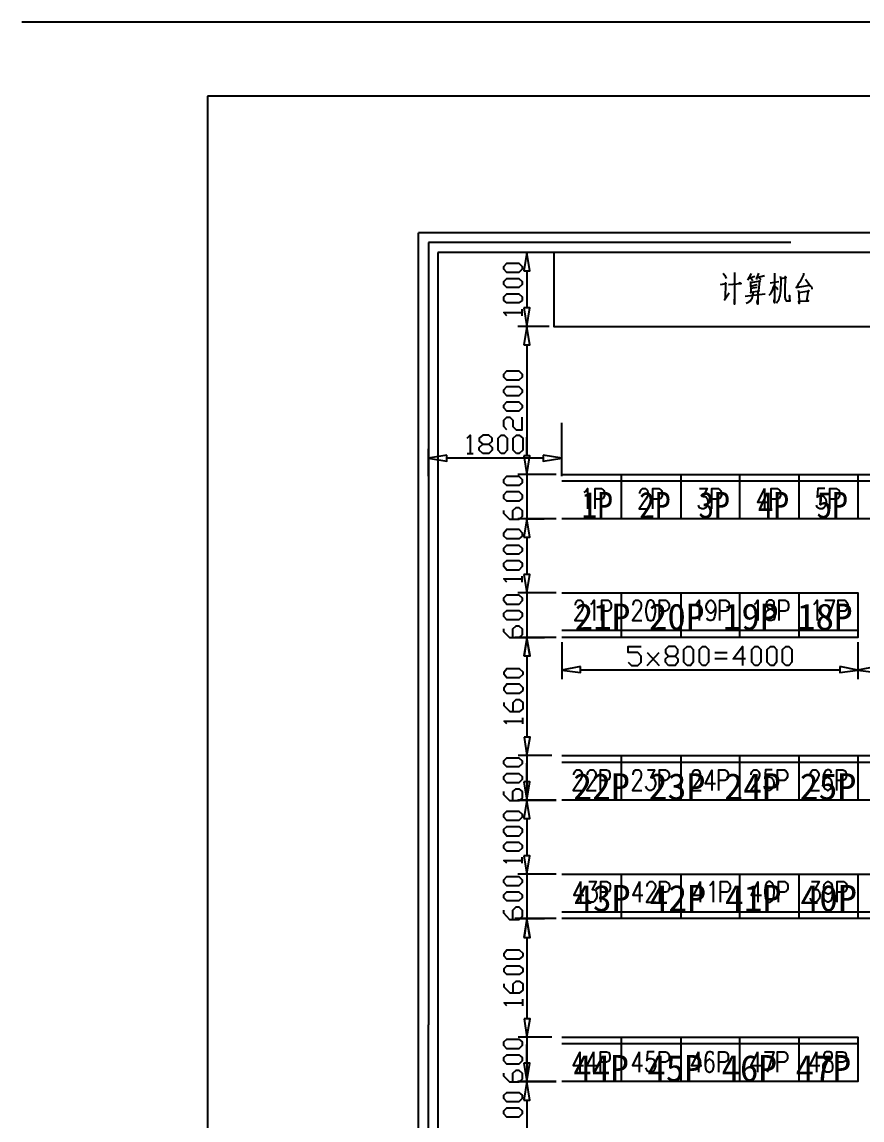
# Model space of a CAD drawing. Header units: metres. Extents: x 17 to 1264, y 17 to 859.
# Drawn here: x 16.8 to 337.7, y 439.6 to 858.8 of the extents above; entities that cross this region are included whole.
import ezdxf

# ---------------------------------------------------------------- set-up
doc = ezdxf.new("R2010")
doc.units = ezdxf.units.M
for name, color, linetype in [('LINES', 7, 'Continuous'), ('POLYLINES', 4, 'Continuous'), ('RECTS', 7, 'Continuous'), ('TEXTS', 3, 'Continuous')]:
    doc.layers.add(name, color=color, linetype=linetype)

msp = doc.modelspace()

# ---------------------------------------------------------------- linework, layer by layer
at = {"layer": 'LINES'}
for p, q in [((87.76, 830.45), (87.76, 45.22)), ((1179.14, 830.45), (87.76, 830.45)), ((168.33, 137.09), (168.33, 778.32)), ((526.31, 778.32), (168.33, 778.32)), ((172.07, 774.58), (172.07, 475.92)), ((310.46, 774.58), (172.07, 774.58)), ((175.67, 770.83), (175.67, 144.58)), ((518.83, 770.83), (175.67, 770.83)), ((220.6, 770.83), (208.51, 770.83)), ((209.66, 763.78), (209.66, 749.66)), ((298.15, 762.98), (297.21, 760.54)), ((295.27, 762.77), (293.97, 760.25)), ((294.62, 761.04), (296.78, 761.76)), ((295.19, 761.04), (295.91, 760.18)), ((297.64, 761.33), (300.38, 762.05)), ((298.22, 761.33), (299.08, 760.46)), ((302.54, 759.17), (305.85, 759.74)), ((295.19, 758.02), (297.64, 758.59)), ((297.64, 757.44), (295.19, 757.01)), ((207.93, 746.64), (207.93, 749.23)), ((218.15, 742.61), (206.2, 742.61)), ((216.43, 742.61), (206.2, 742.61)), ((209.66, 735.55), (209.66, 693.22)), ((223.05, 687.89), (223.05, 705.74)), ((209.66, 693.22), (209.66, 700.27)), ((172.07, 685.44), (172.07, 695.81)), ((215.85, 692.35), (179.13, 692.35)), ((186.91, 694.08), (189.21, 694.08)), ((223.05, 685.44), (223.05, 695.81)), ((220.89, 686.02), (206.2, 686.02)), ((216.43, 686.02), (206.2, 686.02)), ((209.66, 686.02), (209.66, 669.17)), ((471.74, 683.57), (223.05, 683.57)), ((300.38, 680.69), (300.38, 672.91)), ((220.89, 669.17), (206.2, 669.17)), ((216.43, 669.17), (206.2, 669.17)), ((210.09, 669.17), (216.28, 669.17)), ((209.66, 662.11), (209.66, 647.86)), ((207.93, 644.98), (207.93, 647.28)), ((216.43, 640.94), (206.2, 640.94)), ((220.89, 640.94), (206.2, 640.94)), ((209.66, 640.94), (209.66, 623.81)), ((336.09, 626.54), (223.05, 626.54)), ((219.88, 623.81), (205.05, 623.81)), ((219.16, 623.81), (206.35, 623.81)), ((208.94, 623.81), (215.27, 623.81)), ((210.09, 623.81), (216.28, 623.81)), ((223.05, 622.08), (223.05, 607.97)), ((336.09, 622.08), (336.09, 607.97)), ((209.66, 616.9), (209.66, 585.79)), ((255.59, 613.15), (260.2, 618.05)), ((255.59, 618.05), (260.2, 613.15)), ((281.51, 618.05), (286.12, 618.05)), ((336.09, 620.35), (336.09, 607.97)), ((286.12, 615.74), (281.51, 615.74)), ((329.18, 611.42), (230.11, 611.42)), ((208.07, 590.83), (208.07, 593.14)), ((219.16, 578.74), (206.35, 578.74)), ((209.66, 578.74), (209.66, 561.74)), ((209.66, 568.8), (209.66, 575.86)), ((471.74, 576.14), (223.05, 576.14)), ((280.36, 573.26), (280.36, 565.49)), ((216.43, 561.74), (206.2, 561.74)), ((210.09, 561.74), (216.28, 561.74)), ((209.66, 554.69), (209.66, 540.43)), ((207.93, 537.7), (207.93, 540)), ((216.43, 533.52), (206.2, 533.52)), ((220.89, 533.52), (206.2, 533.52)), ((209.66, 533.52), (209.66, 516.53)), ((230.11, 530.64), (230.11, 522.86)), ((252.71, 530.64), (252.71, 522.86)), ((275.9, 530.64), (275.9, 522.86)), ((297.93, 530.64), (297.93, 522.86)), ((219.88, 516.53), (205.05, 516.53)), ((219.16, 516.53), (206.35, 516.53)), ((208.94, 516.53), (215.27, 516.53)), ((210.09, 516.53), (216.28, 516.53)), ((336.09, 518.98), (223.05, 518.98)), ((449.13, 518.98), (336.09, 518.98)), ((209.66, 509.33), (209.66, 478.22)), ((208.07, 483.26), (208.07, 485.71)), ((172.07, 140.83), (172.07, 475.92)), ((219.16, 471.31), (206.35, 471.31)), ((209.66, 471.31), (209.66, 454.32)), ((209.66, 461.38), (209.66, 468.43)), ((336.09, 468.72), (223.05, 468.72)), ((229.96, 465.7), (229.96, 457.92)), ((235.15, 465.7), (235.15, 457.92)), ((252.57, 465.7), (252.57, 457.92)), ((275.18, 465.7), (275.18, 457.92)), ((297.79, 465.7), (297.79, 457.92)), ((320.25, 465.7), (320.25, 457.92)), ((216.43, 454.32), (206.2, 454.32)), ((210.09, 454.32), (216.28, 454.32)), ((209.66, 447.26), (209.66, 433.15))]:
    msp.add_line(p, q, dxfattribs=at)
at = {"layer": 'POLYLINES'}
for points in [[(208.51, 763.78), (210.81, 763.78), (209.66, 770.83), (208.51, 763.78)], [(208.51, 763.78), (210.81, 763.78), (209.66, 770.83), (208.51, 763.78)], [(220.03, 770.83), (220.03, 742.61), (375.26, 742.61), (375.26, 770.83)], [(207.93, 764.5), (206.63, 763.2), (202.03, 763.2), (200.87, 764.5), (200.87, 765.5), (202.03, 766.8), (206.63, 766.8), (207.93, 765.5), (207.93, 764.5)], [(289, 763.2), (289, 751.1), (289, 751.82), (289, 752.98)], [(207.93, 758.59), (206.63, 757.44), (202.03, 757.44), (200.87, 758.59), (200.87, 759.74), (202.03, 760.9), (206.63, 760.9), (207.93, 759.74), (207.93, 758.59)], [(283.67, 758.59), (285.83, 759.02), (285.55, 759.17), (285.4, 753.12), (285.11, 752.69), (286.99, 755.42)], [(284.68, 762.91), (285.26, 762.05), (285.55, 761.47), (285.83, 760.9)], [(286.7, 758.59), (291.45, 759.02), (291.16, 759.17), (290.59, 759.02)], [(295.05, 759.74), (295.19, 755.42), (295.19, 755.71), (298.36, 756.14), (298.22, 756.14), (298.65, 760.03), (298.79, 759.89), (298.65, 759.89), (295.19, 759.17)], [(304.27, 762.91), (304.27, 751.54), (304.12, 752.26), (304.27, 753.12)], [(306.43, 761.76), (306.71, 760.61), (306.71, 758.74), (306.57, 757.58), (306.57, 756.29), (306.43, 755.42), (306.28, 754.42), (305.99, 753.7), (305.85, 752.98), (305.56, 752.26), (305.13, 751.82), (304.99, 751.39)], [(306.71, 760.9), (308.73, 761.33), (308.3, 761.62), (308.15, 756.29), (308.15, 753.84), (308.3, 753.26), (308.3, 752.98), (308.59, 752.69), (308.73, 752.4), (310.17, 752.4), (310.03, 754.42), (310.03, 752.4), (309.74, 752.4)], [(315.35, 762.91), (315.35, 762.34), (314.63, 761.04), (313.91, 759.46), (313.34, 758.74), (312.76, 757.58), (312.47, 757.44), (314.63, 757.87), (317.66, 758.3)], [(316.07, 760.61), (317.95, 758.02), (318.38, 757.73), (318.52, 757.15), (318.52, 756.86)], [(207.93, 752.54), (206.63, 751.54), (202.03, 751.54), (200.87, 752.54), (200.87, 753.84), (202.03, 754.99), (206.63, 754.99), (207.93, 753.84), (207.93, 752.54)], [(300.67, 754.85), (300.52, 754.85), (293.03, 753.98)], [(295.91, 755.57), (295.91, 754.99), (295.77, 753.98), (295.63, 753.12), (295.05, 752.4), (294.47, 751.97), (293.9, 751.54), (293.47, 751.39)], [(297.93, 755.71), (297.93, 751.1), (297.64, 751.97), (297.93, 752.69)], [(304.27, 758.59), (303.69, 757.58), (303.4, 756.29), (302.83, 755.42), (302.54, 754.85), (302.11, 754.42)], [(304.27, 758.02), (305.27, 757.01), (305.56, 756.72)], [(313.34, 756.43), (313.48, 755.42), (313.63, 751.39), (313.48, 752.26), (317.23, 752.4), (316.65, 752.4), (317.23, 756.29), (317.37, 756), (313.48, 755.42)], [(202.03, 746.64), (200.87, 747.94), (207.93, 747.94)], [(208.51, 749.66), (209.66, 742.61), (210.81, 749.66), (208.51, 749.66)], [(208.51, 749.66), (209.66, 742.61), (210.81, 749.66), (208.51, 749.66)], [(208.51, 735.55), (210.81, 735.55), (209.66, 742.61), (208.51, 735.55)], [(208.51, 735.55), (210.81, 735.55), (209.66, 742.61), (208.51, 735.55)], [(207.93, 723.17), (206.63, 722.02), (202.03, 722.02), (200.87, 723.17), (200.87, 724.32), (202.03, 725.62), (206.63, 725.62), (207.93, 724.32), (207.93, 723.17)], [(207.93, 717.41), (206.63, 716.11), (202.03, 716.11), (200.87, 717.41), (200.87, 718.42), (202.03, 719.71), (206.63, 719.71), (207.93, 718.42), (207.93, 717.41)], [(207.93, 711.5), (206.63, 710.21), (202.03, 710.21), (200.87, 711.5), (200.87, 712.51), (202.03, 713.81), (206.63, 713.81), (207.93, 712.51), (207.93, 711.5)], [(202.03, 703.15), (200.87, 704.45), (200.87, 706.75), (202.03, 707.9), (203.18, 707.9), (204.33, 706.75), (204.33, 704.45), (205.63, 703.15), (207.93, 703.15), (207.93, 707.9)], [(186.91, 699.98), (188.06, 701.14), (188.06, 694.08)], [(192.81, 694.08), (191.51, 695.38), (191.51, 696.38), (192.81, 697.68), (195.11, 697.68), (196.41, 698.83), (196.41, 699.98), (195.11, 701.14), (192.81, 701.14), (191.51, 699.98), (191.51, 698.83), (192.81, 697.68)], [(199.87, 694.08), (198.71, 695.38), (198.71, 699.98), (199.87, 701.14), (201.02, 701.14), (202.17, 699.98), (202.17, 695.38), (201.02, 694.08), (199.87, 694.08)], [(205.77, 694.08), (204.47, 695.38), (204.47, 699.98), (205.77, 701.14), (206.78, 701.14), (208.07, 699.98), (208.07, 695.38), (206.78, 694.08), (205.77, 694.08)], [(195.11, 697.68), (196.41, 696.38), (196.41, 695.38), (195.11, 694.08), (192.81, 694.08)], [(179.13, 693.5), (172.07, 692.35), (179.13, 691.2), (179.13, 693.5)], [(179.13, 693.5), (172.07, 692.35), (179.13, 691.2), (179.13, 693.5)], [(208.51, 693.22), (209.66, 686.02), (210.81, 693.22), (208.51, 693.22)], [(208.51, 693.22), (209.66, 686.02), (210.81, 693.22), (208.51, 693.22)], [(208.51, 693.22), (209.66, 686.02), (210.81, 693.22), (208.51, 693.22)], [(208.51, 693.22), (209.66, 686.02), (210.81, 693.22), (208.51, 693.22)], [(215.85, 693.5), (215.85, 691.2), (223.05, 692.35), (215.85, 693.5)], [(215.85, 693.5), (215.85, 691.2), (223.05, 692.35), (215.85, 693.5)], [(207.93, 682.85), (206.63, 681.84), (202.03, 681.84), (200.87, 682.85), (200.87, 684.14), (202.03, 685.44), (206.63, 685.44), (207.93, 684.14), (207.93, 682.85)], [(207.93, 676.94), (206.63, 675.94), (202.03, 675.94), (200.87, 676.94), (200.87, 678.24), (202.03, 679.54), (206.63, 679.54), (207.93, 678.24), (207.93, 676.94)], [(231.55, 679.25), (232.12, 679.54), (232.84, 680.69), (232.84, 672.91)], [(235.72, 672.91), (235.72, 680.69), (238.03, 680.69), (238.75, 680.26), (239.03, 679.97), (239.32, 679.25), (239.32, 678.1), (239.03, 677.38), (238.75, 676.94), (238.03, 676.66), (235.72, 676.66)], [(252.86, 678.82), (252.86, 679.25), (253.15, 679.97), (253.29, 680.26), (253.87, 680.69), (254.87, 680.69), (255.45, 680.26), (255.74, 679.97), (255.88, 679.25), (255.88, 678.38), (255.74, 677.66), (255.16, 676.66), (252.57, 672.91), (256.17, 672.91)], [(257.75, 672.91), (257.75, 680.69), (260.06, 680.69), (260.78, 680.26), (261.07, 679.97), (261.35, 679.25), (261.35, 678.1), (261.07, 677.38), (260.78, 676.94), (260.06, 676.66), (257.75, 676.66)], [(275.61, 680.69), (278.49, 680.69), (276.91, 677.66), (277.77, 677.66), (278.2, 677.38), (278.49, 676.94), (278.78, 675.94), (278.78, 675.07), (278.49, 674.06), (278.06, 673.34), (277.19, 672.91), (276.47, 672.91), (275.61, 673.34), (275.47, 673.63), (275.18, 674.35)], [(280.36, 672.91), (280.36, 680.69), (282.67, 680.69), (283.39, 680.26), (283.67, 679.97), (283.96, 679.25), (283.96, 678.1), (283.67, 677.38), (283.39, 676.94), (282.67, 676.66), (280.36, 676.66)], [(300.38, 680.69), (297.79, 675.5), (301.67, 675.5)], [(302.97, 672.91), (302.97, 680.69), (305.27, 680.69), (305.99, 680.26), (306.28, 679.97), (306.57, 679.25), (306.57, 678.1), (306.28, 677.38), (305.99, 676.94), (305.27, 676.66), (302.97, 676.66)], [(323.42, 680.69), (320.83, 680.69), (320.54, 677.38), (320.83, 677.66), (321.55, 678.1), (322.41, 678.1), (323.13, 677.66), (323.71, 676.94), (323.99, 675.94), (323.99, 675.07), (323.71, 674.06), (323.13, 673.34), (322.41, 672.91), (321.55, 672.91), (320.83, 673.34), (320.54, 673.63), (320.25, 674.35)], [(325.43, 672.91), (325.43, 680.69), (327.74, 680.69), (328.6, 680.26), (328.89, 679.97), (329.03, 679.25), (329.03, 678.1), (328.89, 677.38), (328.6, 676.94), (327.74, 676.66), (325.43, 676.66)], [(204.33, 668.88), (204.33, 672.34), (205.63, 673.49), (206.63, 673.49), (207.93, 672.34), (207.93, 670.03), (206.63, 668.88), (203.18, 668.88), (200.87, 671.18), (200.87, 672.34)], [(208.51, 662.11), (210.81, 662.11), (209.66, 669.17), (208.51, 662.11)], [(208.51, 662.11), (210.81, 662.11), (209.66, 669.17), (208.51, 662.11)], [(208.51, 662.11), (210.81, 662.11), (209.66, 669.17), (208.51, 662.11)], [(208.51, 662.11), (210.81, 662.11), (209.66, 669.17), (208.51, 662.11)], [(207.93, 662.54), (206.63, 661.54), (202.03, 661.54), (200.87, 662.54), (200.87, 663.84), (202.03, 665.14), (206.63, 665.14), (207.93, 663.84), (207.93, 662.54)], [(207.93, 656.78), (206.63, 655.63), (202.03, 655.63), (200.87, 656.78), (200.87, 657.94), (202.03, 659.09), (206.63, 659.09), (207.93, 657.94), (207.93, 656.78)], [(207.93, 650.88), (206.63, 649.58), (202.03, 649.58), (200.87, 650.88), (200.87, 652.18), (202.03, 653.18), (206.63, 653.18), (207.93, 652.18), (207.93, 650.88)], [(202.03, 644.98), (200.87, 646.27), (207.93, 646.27)], [(208.51, 647.86), (209.66, 640.94), (210.81, 647.86), (208.51, 647.86)], [(208.51, 647.86), (209.66, 640.94), (210.81, 647.86), (208.51, 647.86)], [(208.51, 647.86), (209.66, 640.94), (210.81, 647.86), (208.51, 647.86)], [(208.51, 647.86), (209.66, 640.94), (210.81, 647.86), (208.51, 647.86)], [(207.93, 637.78), (206.63, 636.48), (202.03, 636.48), (200.87, 637.78), (200.87, 638.93), (202.03, 640.08), (206.63, 640.08), (207.93, 638.93), (207.93, 637.78)], [(228.23, 636.19), (228.23, 636.48), (228.38, 637.2), (228.67, 637.63), (229.24, 638.06), (230.25, 638.06), (230.83, 637.63), (230.97, 637.2), (231.26, 636.48), (231.26, 635.76), (230.97, 635.04), (230.54, 633.89), (227.95, 630.29), (231.55, 630.29)], [(234.14, 636.48), (234.71, 636.91), (235.43, 638.06), (235.43, 630.29)], [(238.31, 630.29), (238.31, 638.06), (240.62, 638.06), (241.34, 637.63), (241.63, 637.2), (241.91, 636.48), (241.91, 635.47), (241.63, 634.61), (241.34, 634.32), (240.62, 633.89), (238.31, 633.89)], [(250.27, 636.19), (250.27, 636.48), (250.55, 637.2), (250.7, 637.63), (251.27, 638.06), (252.28, 638.06), (252.86, 637.63), (253.15, 637.2), (253.29, 636.48), (253.29, 635.76), (253.15, 635.04), (252.57, 633.89), (249.98, 630.29), (253.58, 630.29)], [(256.75, 638.06), (255.88, 637.63), (255.45, 636.48), (255.16, 634.61), (255.16, 633.6), (255.45, 631.73), (255.88, 630.58), (256.75, 630.29), (257.18, 630.29), (258.04, 630.58), (258.47, 631.73), (258.76, 633.6), (258.76, 634.61), (258.47, 636.48), (258.04, 637.63), (257.18, 638.06), (256.75, 638.06)], [(260.35, 630.29), (260.35, 638.06), (262.65, 638.06), (263.37, 637.63), (263.66, 637.2), (263.95, 636.48), (263.95, 635.47), (263.66, 634.61), (263.37, 634.32), (262.65, 633.89), (260.35, 633.89)], [(274.17, 636.48), (274.6, 636.91), (275.47, 638.06), (275.47, 630.29)], [(281.66, 635.47), (281.37, 634.32), (280.79, 633.6), (280.07, 633.17), (279.79, 633.17), (279.07, 633.6), (278.49, 634.32), (278.2, 635.47), (278.2, 635.76), (278.49, 636.91), (279.07, 637.63), (279.79, 638.06), (280.07, 638.06), (280.79, 637.63), (281.37, 636.91), (281.66, 635.47), (281.66, 633.6), (281.37, 631.73), (280.79, 630.58), (280.07, 630.29), (279.5, 630.29), (278.78, 630.58), (278.49, 631.3)], [(283.39, 630.29), (283.39, 638.06), (285.69, 638.06), (286.55, 637.63), (286.84, 637.2), (286.99, 636.48), (286.99, 635.47), (286.84, 634.61), (286.55, 634.32), (285.69, 633.89), (283.39, 633.89)], [(296.63, 636.48), (297.21, 636.91), (297.93, 638.06), (297.93, 630.29)], [(302.11, 638.06), (301.39, 637.63), (301.1, 636.91), (301.1, 636.19), (301.39, 635.47), (301.82, 635.04), (302.97, 634.61), (303.69, 634.32), (304.12, 633.6), (304.41, 632.88), (304.41, 631.73), (304.12, 631.01), (303.98, 630.58), (303.11, 630.29), (302.11, 630.29), (301.39, 630.58), (301.1, 631.01), (300.81, 631.73), (300.81, 632.88), (301.1, 633.6), (301.67, 634.32), (302.39, 634.61), (303.4, 635.04), (303.98, 635.47), (304.12, 636.19), (304.12, 636.91), (303.98, 637.63), (303.11, 638.06), (302.11, 638.06)], [(305.99, 630.29), (305.99, 638.06), (308.3, 638.06), (309.16, 637.63), (309.31, 637.2), (309.59, 636.48), (309.59, 635.47), (309.31, 634.61), (309.16, 634.32), (308.3, 633.89), (305.99, 633.89)], [(319.24, 636.48), (319.82, 636.91), (320.54, 638.06), (320.54, 630.29)], [(323.42, 638.06), (327.02, 638.06), (324.43, 630.29)], [(328.6, 630.29), (328.6, 638.06), (330.91, 638.06), (331.63, 637.63), (331.91, 637.2), (332.2, 636.48), (332.2, 635.47), (331.91, 634.61), (331.63, 634.32), (330.91, 633.89), (328.6, 633.89)], [(207.93, 631.87), (206.63, 630.58), (202.03, 630.58), (200.87, 631.87), (200.87, 633.17), (202.03, 634.18), (206.63, 634.18), (207.93, 633.17), (207.93, 631.87)], [(204.33, 623.66), (204.33, 627.12), (205.63, 628.27), (206.63, 628.27), (207.93, 627.12), (207.93, 624.82), (206.63, 623.66), (203.18, 623.66), (200.87, 625.97), (200.87, 627.12)], [(220.89, 623.81), (206.2, 623.81), (216.43, 623.81)], [(208.51, 616.9), (210.81, 616.9), (209.66, 623.81), (208.51, 616.9)], [(208.51, 616.9), (210.81, 616.9), (209.66, 623.81), (208.51, 616.9)], [(208.65, 616.9), (210.95, 616.9), (209.66, 623.81), (208.65, 616.9)], [(208.65, 616.9), (210.95, 616.9), (209.66, 623.81), (208.65, 616.9)], [(248.39, 614.45), (249.69, 613.15), (251.99, 613.15), (253.29, 614.45), (253.29, 616.75), (251.99, 618.05), (248.39, 618.05), (248.39, 620.35), (253.29, 620.35)], [(263.8, 613.15), (262.65, 614.45), (262.65, 615.74), (263.8, 616.75), (266.25, 616.75), (267.26, 618.05), (267.26, 619.2), (266.25, 620.35), (263.8, 620.35), (262.65, 619.2), (262.65, 618.05), (263.8, 616.75)], [(266.25, 616.75), (267.26, 615.74), (267.26, 614.45), (266.25, 613.15), (263.8, 613.15)], [(270.86, 613.15), (269.56, 614.45), (269.56, 619.2), (270.86, 620.35), (272.15, 620.35), (273.16, 619.2), (273.16, 614.45), (272.15, 613.15), (270.86, 613.15)], [(276.76, 613.15), (275.61, 614.45), (275.61, 619.2), (276.76, 620.35), (277.91, 620.35), (279.07, 619.2), (279.07, 614.45), (277.91, 613.15), (276.76, 613.15)], [(293.18, 615.74), (288.43, 615.74), (292.03, 620.35), (292.03, 613.15)], [(296.78, 613.15), (295.63, 614.45), (295.63, 619.2), (296.78, 620.35), (297.93, 620.35), (299.08, 619.2), (299.08, 614.45), (297.93, 613.15), (296.78, 613.15)], [(302.68, 613.15), (301.39, 614.45), (301.39, 619.2), (302.68, 620.35), (303.98, 620.35), (304.99, 619.2), (304.99, 614.45), (303.98, 613.15), (302.68, 613.15)], [(308.59, 613.15), (307.29, 614.45), (307.29, 619.2), (308.59, 620.35), (309.74, 620.35), (310.89, 619.2), (310.89, 614.45), (309.74, 613.15), (308.59, 613.15)], [(230.11, 612.72), (223.05, 611.42), (230.11, 610.42), (230.11, 612.72)], [(230.11, 612.72), (223.05, 611.42), (230.11, 610.42), (230.11, 612.72)], [(329.18, 612.72), (329.18, 610.42), (336.09, 611.42), (329.18, 612.72)], [(329.18, 612.72), (329.18, 610.42), (336.09, 611.42), (329.18, 612.72)], [(343.15, 612.72), (336.09, 611.42), (343.15, 610.42), (343.15, 612.72)], [(343.15, 612.72), (336.09, 611.42), (343.15, 610.42), (343.15, 612.72)], [(208.07, 609.7), (206.78, 608.4), (202.03, 608.4), (201.02, 609.7), (201.02, 610.7), (202.03, 612), (206.78, 612), (208.07, 610.7), (208.07, 609.7)], [(208.07, 603.65), (206.78, 602.5), (202.03, 602.5), (201.02, 603.65), (201.02, 604.8), (202.03, 606.1), (206.78, 606.1), (208.07, 604.8), (208.07, 603.65)], [(204.47, 595.44), (204.47, 599.04), (205.63, 600.19), (206.78, 600.19), (208.07, 599.04), (208.07, 596.59), (206.78, 595.44), (203.32, 595.44), (201.02, 597.74), (201.02, 599.04)], [(202.03, 590.83), (201.02, 591.84), (208.07, 591.84)], [(208.65, 585.79), (209.66, 578.74), (210.95, 585.79), (208.65, 585.79)], [(208.65, 585.79), (209.66, 578.74), (210.95, 585.79), (208.65, 585.79)], [(207.93, 575.57), (206.63, 574.42), (202.03, 574.42), (200.87, 575.57), (200.87, 576.72), (202.03, 577.87), (206.63, 577.87), (207.93, 576.72), (207.93, 575.57)], [(207.93, 569.66), (206.63, 568.37), (202.03, 568.37), (200.87, 569.66), (200.87, 570.82), (202.03, 571.97), (206.63, 571.97), (207.93, 570.82), (207.93, 569.66)], [(227.66, 571.39), (227.66, 571.82), (227.95, 572.54), (228.23, 572.98), (228.67, 573.26), (229.67, 573.26), (230.25, 572.98), (230.54, 572.54), (230.83, 571.82), (230.83, 571.1), (230.54, 570.38), (229.96, 569.23), (227.37, 565.49), (230.97, 565.49)], [(232.84, 571.39), (232.84, 571.82), (233.13, 572.54), (233.42, 572.98), (233.85, 573.26), (234.86, 573.26), (235.43, 572.98), (235.72, 572.54), (236.01, 571.82), (236.01, 571.1), (235.72, 570.38), (235.15, 569.23), (232.55, 565.49), (236.15, 565.49)], [(237.74, 565.49), (237.74, 573.26), (240.04, 573.26), (240.91, 572.98), (241.05, 572.54), (241.34, 571.82), (241.34, 570.67), (241.05, 569.95), (240.91, 569.66), (240.04, 569.23), (237.74, 569.23)], [(250.27, 571.39), (250.27, 571.82), (250.55, 572.54), (250.7, 572.98), (251.27, 573.26), (252.28, 573.26), (252.86, 572.98), (253.15, 572.54), (253.29, 571.82), (253.29, 571.1), (253.15, 570.38), (252.57, 569.23), (249.98, 565.49), (253.58, 565.49)], [(255.74, 573.26), (258.47, 573.26), (257.03, 570.38), (257.75, 570.38), (258.33, 569.95), (258.47, 569.66), (258.76, 568.51), (258.76, 567.79), (258.47, 566.64), (258.04, 565.92), (257.18, 565.49), (256.46, 565.49), (255.74, 565.92), (255.45, 566.21), (255.16, 567.07)], [(260.35, 565.49), (260.35, 573.26), (262.65, 573.26), (263.37, 572.98), (263.66, 572.54), (263.95, 571.82), (263.95, 570.67), (263.66, 569.95), (263.37, 569.66), (262.65, 569.23), (260.35, 569.23)], [(272.87, 571.39), (272.87, 571.82), (273.02, 572.54), (273.31, 572.98), (273.88, 573.26), (274.89, 573.26), (275.47, 572.98), (275.61, 572.54), (275.9, 571.82), (275.9, 571.1), (275.61, 570.38), (275.18, 569.23), (272.59, 565.49), (276.19, 565.49)], [(280.36, 573.26), (277.77, 568.08), (281.66, 568.08)], [(282.95, 565.49), (282.95, 573.26), (285.26, 573.26), (285.98, 572.98), (286.27, 572.54), (286.55, 571.82), (286.55, 570.67), (286.27, 569.95), (285.98, 569.66), (285.26, 569.23), (282.95, 569.23)], [(295.34, 571.39), (295.34, 571.82), (295.63, 572.54), (295.91, 572.98), (296.49, 573.26), (297.5, 573.26), (297.93, 572.98), (298.22, 572.54), (298.51, 571.82), (298.51, 571.1), (298.22, 570.38), (297.79, 569.23), (295.19, 565.49), (298.79, 565.49)], [(303.4, 573.26), (300.81, 573.26), (300.52, 569.95), (300.81, 570.38), (301.67, 570.67), (302.39, 570.67), (303.11, 570.38), (303.69, 569.66), (303.98, 568.51), (303.98, 567.79), (303.69, 566.64), (303.11, 565.92), (302.39, 565.49), (301.67, 565.49), (300.81, 565.92), (300.52, 566.21), (300.38, 567.07)], [(305.42, 565.49), (305.42, 573.26), (307.87, 573.26), (308.59, 572.98), (308.87, 572.54), (309.16, 571.82), (309.16, 570.67), (308.87, 569.95), (308.59, 569.66), (307.87, 569.23), (305.42, 569.23)], [(317.95, 571.39), (317.95, 571.82), (318.23, 572.54), (318.52, 572.98), (318.95, 573.26), (320.11, 573.26), (320.54, 572.98), (320.83, 572.54), (321.11, 571.82), (321.11, 571.1), (320.83, 570.38), (320.25, 569.23), (317.66, 565.49), (321.4, 565.49)], [(326.01, 572.11), (325.72, 572.98), (325, 573.26), (324.43, 573.26), (323.71, 572.98), (323.13, 571.82), (322.84, 569.95), (322.84, 568.08), (323.13, 566.64), (323.71, 565.92), (324.43, 565.49), (324.71, 565.49), (325.43, 565.92), (326.01, 566.64), (326.3, 567.79), (326.3, 568.08), (326.01, 569.23), (325.43, 569.95), (324.71, 570.38), (324.43, 570.38), (323.71, 569.95), (323.13, 569.23), (322.84, 568.08)], [(328.03, 565.49), (328.03, 573.26), (330.33, 573.26), (331.19, 572.98), (331.48, 572.54), (331.63, 571.82), (331.63, 570.67), (331.48, 569.95), (331.19, 569.66), (330.33, 569.23), (328.03, 569.23)], [(204.33, 561.46), (204.33, 565.06), (205.63, 566.06), (206.63, 566.06), (207.93, 565.06), (207.93, 562.46), (206.63, 561.46), (203.18, 561.46), (200.87, 563.76), (200.87, 565.06)], [(208.51, 568.8), (209.66, 561.74), (210.81, 568.8), (208.51, 568.8)], [(208.51, 568.8), (209.66, 561.74), (210.81, 568.8), (208.51, 568.8)], [(220.89, 561.74), (206.2, 561.74), (220.89, 561.74)], [(208.51, 554.69), (210.81, 554.69), (209.66, 561.74), (208.51, 554.69)], [(208.51, 554.69), (210.81, 554.69), (209.66, 561.74), (208.51, 554.69)], [(208.51, 554.69), (210.81, 554.69), (209.66, 561.74), (208.51, 554.69)], [(208.51, 554.69), (210.81, 554.69), (209.66, 561.74), (208.51, 554.69)], [(207.93, 555.26), (206.63, 553.97), (202.03, 553.97), (200.87, 555.26), (200.87, 556.42), (202.03, 557.57), (206.63, 557.57), (207.93, 556.42), (207.93, 555.26)], [(207.93, 549.36), (206.63, 548.06), (202.03, 548.06), (200.87, 549.36), (200.87, 550.66), (202.03, 551.66), (206.63, 551.66), (207.93, 550.66), (207.93, 549.36)], [(207.93, 543.46), (206.63, 542.3), (202.03, 542.3), (200.87, 543.46), (200.87, 544.61), (202.03, 545.76), (206.63, 545.76), (207.93, 544.61), (207.93, 543.46)], [(202.03, 537.7), (200.87, 538.7), (207.93, 538.7)], [(208.51, 540.43), (209.66, 533.52), (210.81, 540.43), (208.51, 540.43)], [(208.51, 540.43), (209.66, 533.52), (210.81, 540.43), (208.51, 540.43)], [(208.51, 540.43), (209.66, 533.52), (210.81, 540.43), (208.51, 540.43)], [(208.51, 540.43), (209.66, 533.52), (210.81, 540.43), (208.51, 540.43)], [(207.93, 530.35), (206.63, 529.06), (202.03, 529.06), (200.87, 530.35), (200.87, 531.36), (202.03, 532.66), (206.63, 532.66), (207.93, 531.36), (207.93, 530.35)], [(230.11, 530.64), (227.66, 525.46), (231.4, 525.46)], [(233.27, 530.64), (236.15, 530.64), (234.57, 527.62), (235.29, 527.62), (235.87, 527.33), (236.15, 526.9), (236.44, 525.89), (236.44, 525.02), (236.15, 524.02), (235.58, 523.3), (234.86, 522.86), (233.99, 522.86), (233.27, 523.3), (232.99, 523.58), (232.7, 524.3)], [(237.88, 522.86), (237.88, 530.64), (240.19, 530.64), (241.05, 530.21), (241.34, 529.92), (241.48, 529.2), (241.48, 528.05), (241.34, 527.33), (241.05, 526.9), (240.19, 526.61), (237.88, 526.61)], [(252.71, 530.64), (250.12, 525.46), (254.01, 525.46)], [(255.59, 528.77), (255.59, 529.2), (255.88, 529.92), (256.17, 530.21), (256.6, 530.64), (257.61, 530.64), (258.19, 530.21), (258.47, 529.92), (258.76, 529.2), (258.76, 528.34), (258.47, 527.62), (257.9, 526.61), (255.31, 522.86), (258.91, 522.86)], [(260.49, 522.86), (260.49, 530.64), (262.79, 530.64), (263.66, 530.21), (263.8, 529.92), (264.09, 529.2), (264.09, 528.05), (263.8, 527.33), (263.66, 526.9), (262.79, 526.61), (260.49, 526.61)], [(275.9, 530.64), (273.31, 525.46), (277.19, 525.46)], [(279.5, 529.2), (279.93, 529.49), (280.79, 530.64), (280.79, 522.86)], [(283.67, 522.86), (283.67, 530.64), (285.98, 530.64), (286.7, 530.21), (286.99, 529.92), (287.27, 529.2), (287.27, 528.05), (286.99, 527.33), (286.7, 526.9), (285.98, 526.61), (283.67, 526.61)], [(297.93, 530.64), (295.34, 525.46), (299.23, 525.46)], [(302.11, 530.64), (301.24, 530.21), (300.81, 529.2), (300.52, 527.33), (300.52, 526.18), (300.81, 524.3), (301.24, 523.3), (302.11, 522.86), (302.54, 522.86), (303.4, 523.3), (303.83, 524.3), (304.12, 526.18), (304.12, 527.33), (303.83, 529.2), (303.4, 530.21), (302.54, 530.64), (302.11, 530.64)], [(305.71, 522.86), (305.71, 530.64), (308.01, 530.64), (308.73, 530.21), (309.02, 529.92), (309.31, 529.2), (309.31, 528.05), (309.02, 527.33), (308.73, 526.9), (308.01, 526.61), (305.71, 526.61)], [(318.38, 530.64), (321.26, 530.64), (319.67, 527.62), (320.54, 527.62), (320.97, 527.33), (321.26, 526.9), (321.55, 525.89), (321.55, 525.02), (321.26, 524.02), (320.68, 523.3), (319.96, 522.86), (319.24, 522.86), (318.38, 523.3), (318.09, 523.58), (317.95, 524.3)], [(326.44, 528.05), (326.15, 526.9), (325.72, 526.18), (324.86, 525.89), (324.57, 525.89), (323.85, 526.18), (323.27, 526.9), (323.13, 528.05), (323.13, 528.34), (323.27, 529.49), (323.85, 530.21), (324.57, 530.64), (324.86, 530.64), (325.72, 530.21), (326.15, 529.49), (326.44, 528.05), (326.44, 526.18), (326.15, 524.3), (325.72, 523.3), (324.86, 522.86), (324.43, 522.86), (323.56, 523.3), (323.27, 524.02)], [(328.17, 522.86), (328.17, 530.64), (330.62, 530.64), (331.34, 530.21), (331.63, 529.92), (331.91, 529.2), (331.91, 528.05), (331.63, 527.33), (331.34, 526.9), (330.62, 526.61), (328.17, 526.61)], [(207.93, 524.45), (206.63, 523.3), (202.03, 523.3), (200.87, 524.45), (200.87, 525.6), (202.03, 526.75), (206.63, 526.75), (207.93, 525.6), (207.93, 524.45)], [(204.33, 516.1), (204.33, 519.7), (205.63, 520.99), (206.63, 520.99), (207.93, 519.7), (207.93, 517.39), (206.63, 516.1), (203.18, 516.1), (200.87, 518.54), (200.87, 519.7)], [(220.89, 516.53), (206.2, 516.53), (216.43, 516.53)], [(208.51, 509.33), (210.81, 509.33), (209.66, 516.53), (208.51, 509.33)], [(208.51, 509.33), (210.81, 509.33), (209.66, 516.53), (208.51, 509.33)], [(208.65, 509.33), (210.95, 509.33), (209.66, 516.53), (208.65, 509.33)], [(208.65, 509.33), (210.95, 509.33), (209.66, 516.53), (208.65, 509.33)], [(208.07, 502.13), (206.78, 500.98), (202.03, 500.98), (201.02, 502.13), (201.02, 503.28), (202.03, 504.58), (206.78, 504.58), (208.07, 503.28), (208.07, 502.13)], [(208.07, 496.22), (206.78, 495.22), (202.03, 495.22), (201.02, 496.22), (201.02, 497.52), (202.03, 498.53), (206.78, 498.53), (208.07, 497.52), (208.07, 496.22)], [(204.47, 488.02), (204.47, 491.62), (205.63, 492.62), (206.78, 492.62), (208.07, 491.62), (208.07, 489.17), (206.78, 488.02), (203.32, 488.02), (201.02, 490.32), (201.02, 491.62)], [(202.03, 483.26), (201.02, 484.42), (208.07, 484.42)], [(208.65, 478.22), (209.66, 471.31), (210.95, 478.22), (208.65, 478.22)], [(208.65, 478.22), (209.66, 471.31), (210.95, 478.22), (208.65, 478.22)], [(207.93, 468.14), (206.63, 466.85), (202.03, 466.85), (200.87, 468.14), (200.87, 469.44), (202.03, 470.45), (206.63, 470.45), (207.93, 469.44), (207.93, 468.14)], [(229.96, 465.7), (227.37, 460.51), (231.26, 460.51)], [(235.15, 465.7), (232.55, 460.51), (236.44, 460.51)], [(237.74, 457.92), (237.74, 465.7), (240.04, 465.7), (240.91, 465.41), (241.05, 464.98), (241.34, 464.26), (241.34, 463.1), (241.05, 462.38), (240.91, 462.1), (240.04, 461.66), (237.74, 461.66)], [(252.57, 465.7), (249.98, 460.51), (253.87, 460.51)], [(258.33, 465.7), (255.74, 465.7), (255.45, 462.38), (255.74, 462.82), (256.46, 463.1), (257.18, 463.1), (258.04, 462.82), (258.47, 462.1), (258.76, 460.94), (258.76, 460.22), (258.47, 459.07), (258.04, 458.35), (257.18, 457.92), (256.46, 457.92), (255.74, 458.35), (255.45, 458.78), (255.16, 459.5)], [(260.35, 457.92), (260.35, 465.7), (262.65, 465.7), (263.37, 465.41), (263.66, 464.98), (263.95, 464.26), (263.95, 463.1), (263.66, 462.38), (263.37, 462.1), (262.65, 461.66), (260.35, 461.66)], [(275.18, 465.7), (272.59, 460.51), (276.47, 460.51)], [(280.79, 464.69), (280.65, 465.41), (279.79, 465.7), (279.35, 465.7), (278.49, 465.41), (278.06, 464.26), (277.77, 462.38), (277.77, 460.51), (278.06, 459.07), (278.49, 458.35), (279.35, 457.92), (279.5, 457.92), (280.36, 458.35), (280.79, 459.07), (281.08, 460.22), (281.08, 460.51), (280.79, 461.66), (280.36, 462.38), (279.5, 462.82), (279.35, 462.82), (278.49, 462.38), (278.06, 461.66), (277.77, 460.51)], [(282.95, 457.92), (282.95, 465.7), (285.26, 465.7), (285.98, 465.41), (286.27, 464.98), (286.55, 464.26), (286.55, 463.1), (286.27, 462.38), (285.98, 462.1), (285.26, 461.66), (282.95, 461.66)], [(297.79, 465.7), (295.19, 460.51), (299.08, 460.51)], [(300.38, 465.7), (303.98, 465.7), (301.39, 457.92)], [(305.42, 457.92), (305.42, 465.7), (307.87, 465.7), (308.59, 465.41), (308.87, 464.98), (309.16, 464.26), (309.16, 463.1), (308.87, 462.38), (308.59, 462.1), (307.87, 461.66), (305.42, 461.66)], [(320.25, 465.7), (317.66, 460.51), (321.55, 460.51)], [(324.14, 465.7), (323.42, 465.41), (323.13, 464.69), (323.13, 463.82), (323.42, 463.1), (323.99, 462.82), (325, 462.38), (325.72, 462.1), (326.3, 461.23), (326.44, 460.51), (326.44, 459.5), (326.3, 458.78), (326.01, 458.35), (325.29, 457.92), (324.14, 457.92), (323.42, 458.35), (323.13, 458.78), (322.84, 459.5), (322.84, 460.51), (323.13, 461.23), (323.71, 462.1), (324.43, 462.38), (325.43, 462.82), (326.01, 463.1), (326.3, 463.82), (326.3, 464.69), (326.01, 465.41), (325.29, 465.7), (324.14, 465.7)], [(328.03, 457.92), (328.03, 465.7), (330.33, 465.7), (331.19, 465.41), (331.48, 464.98), (331.63, 464.26), (331.63, 463.1), (331.48, 462.38), (331.19, 462.1), (330.33, 461.66), (328.03, 461.66)], [(207.93, 462.24), (206.63, 460.94), (202.03, 460.94), (200.87, 462.24), (200.87, 463.54), (202.03, 464.54), (206.63, 464.54), (207.93, 463.54), (207.93, 462.24)], [(208.51, 461.38), (209.66, 454.32), (210.81, 461.38), (208.51, 461.38)], [(208.51, 461.38), (209.66, 454.32), (210.81, 461.38), (208.51, 461.38)], [(204.33, 454.03), (204.33, 457.49), (205.63, 458.64), (206.63, 458.64), (207.93, 457.49), (207.93, 455.18), (206.63, 454.03), (203.18, 454.03), (200.87, 456.34), (200.87, 457.49)], [(220.89, 454.32), (206.2, 454.32), (220.89, 454.32)], [(208.51, 447.26), (210.81, 447.26), (209.66, 454.32), (208.51, 447.26)], [(208.51, 447.26), (210.81, 447.26), (209.66, 454.32), (208.51, 447.26)], [(208.51, 447.26), (210.81, 447.26), (209.66, 454.32), (208.51, 447.26)], [(208.51, 447.26), (210.81, 447.26), (209.66, 454.32), (208.51, 447.26)], [(207.93, 447.84), (206.63, 446.54), (202.03, 446.54), (200.87, 447.84), (200.87, 449.14), (202.03, 450.14), (206.63, 450.14), (207.93, 449.14), (207.93, 447.84)], [(207.93, 441.94), (206.63, 440.78), (202.03, 440.78), (200.87, 441.94), (200.87, 443.09), (202.03, 444.24), (206.63, 444.24), (207.93, 443.09), (207.93, 441.94)]]:
    msp.add_lwpolyline(points, dxfattribs=at)
at = {"layer": 'RECTS'}
for points in [[(16.84, 858.82), (1207.43, 858.82), (1207.43, 16.85), (16.84, 16.85)], [(223.05, 686.02), (245.66, 686.02), (245.66, 669.17), (223.05, 669.17)], [(245.66, 686.02), (268.41, 686.02), (268.41, 669.17), (245.66, 669.17)], [(268.41, 686.02), (290.87, 686.02), (290.87, 669.17), (268.41, 669.17)], [(290.87, 686.02), (313.48, 686.02), (313.48, 669.17), (290.87, 669.17)], [(313.48, 686.02), (336.09, 686.02), (336.09, 669.17), (313.48, 669.17)], [(336.09, 686.02), (358.7, 686.02), (358.7, 669.17), (336.09, 669.17)], [(223.05, 640.94), (245.66, 640.94), (245.66, 623.81), (223.05, 623.81)], [(245.66, 640.94), (268.41, 640.94), (268.41, 623.81), (245.66, 623.81)], [(268.41, 640.94), (290.87, 640.94), (290.87, 623.81), (268.41, 623.81)], [(290.87, 640.94), (313.48, 640.94), (313.48, 623.81), (290.87, 623.81)], [(313.48, 640.94), (336.09, 640.94), (336.09, 623.81), (313.48, 623.81)], [(223.05, 578.74), (245.66, 578.74), (245.66, 561.74), (223.05, 561.74)], [(245.66, 578.74), (268.41, 578.74), (268.41, 561.74), (245.66, 561.74)], [(268.41, 578.74), (290.87, 578.74), (290.87, 561.74), (268.41, 561.74)], [(290.87, 578.74), (313.48, 578.74), (313.48, 561.74), (290.87, 561.74)], [(313.48, 578.74), (336.09, 578.74), (336.09, 561.74), (313.48, 561.74)], [(336.09, 578.74), (358.7, 578.74), (358.7, 561.74), (336.09, 561.74)], [(223.05, 533.52), (245.66, 533.52), (245.66, 516.53), (223.05, 516.53)], [(245.66, 533.52), (268.41, 533.52), (268.41, 516.53), (245.66, 516.53)], [(268.41, 533.52), (290.87, 533.52), (290.87, 516.53), (268.41, 516.53)], [(290.87, 533.52), (313.48, 533.52), (313.48, 516.53), (290.87, 516.53)], [(313.48, 533.52), (336.09, 533.52), (336.09, 516.53), (313.48, 516.53)], [(336.09, 533.52), (358.7, 533.52), (358.7, 516.53), (336.09, 516.53)], [(223.05, 471.31), (245.66, 471.31), (245.66, 454.32), (223.05, 454.32)], [(245.66, 471.31), (268.41, 471.31), (268.41, 454.32), (245.66, 454.32)], [(268.41, 471.31), (290.87, 471.31), (290.87, 454.32), (268.41, 454.32)], [(290.87, 471.31), (313.48, 471.31), (313.48, 454.32), (290.87, 454.32)], [(313.48, 471.31), (336.09, 471.31), (336.09, 454.32), (313.48, 454.32)]]:
    msp.add_lwpolyline(points, dxfattribs=at)

# ---------------------------------------------------------------- texts
at = {"layer": 'TEXTS'}
for s, width, p in [('1P', 0.877846, (230.54, 669.38)), ('2P', 0.877846, (252.57, 669.38)), ('3P', 0.877846, (275.18, 669.38)), ('4P', 0.877846, (297.79, 669.38)), ('5P', 0.877846, (320.25, 669.38)), ('21P 20P 19P 18P 17P', 1.03363, (227.95, 626.75)), ('22P 23P 24P 25P 26P 27P 28P 29P 30P 31P 32P', 1.053242, (227.37, 561.95)), ('43P 42P 41P 40P 39P 38P 37P 36P 35P 34P 33P', 1.052614, (227.66, 519.33)), ('44P 45P 46P 47P 48P', 1.03363, (227.37, 454.38))]:
    msp.add_text(s, height=10.06, dxfattribs=dict(at, width=width)).set_placement(p)

doc.saveas('drawing.dxf')
